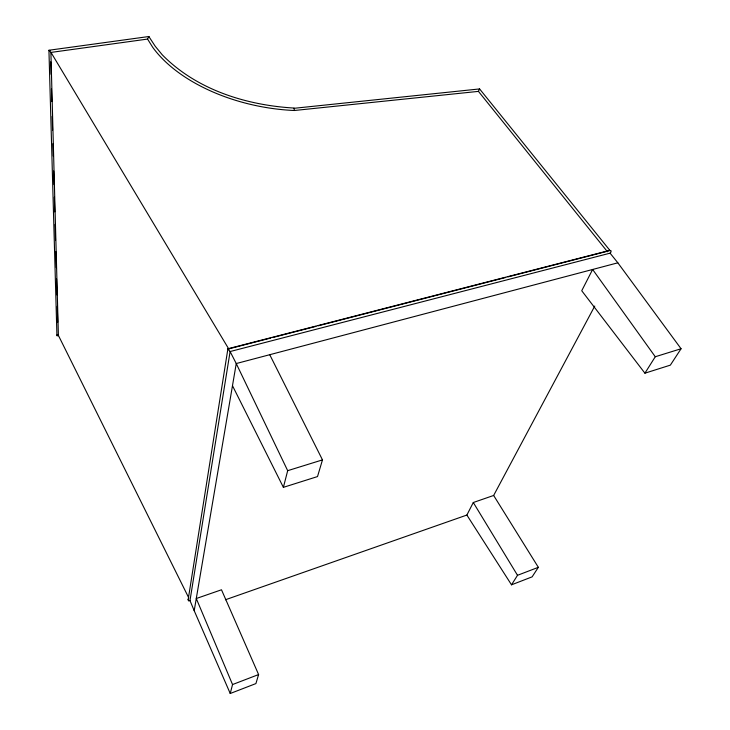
<?xml version="1.0" encoding="UTF-8"?>
<svg xmlns="http://www.w3.org/2000/svg" width="730" height="730" viewBox="0 0 730 730"><rect width="100%" height="100%" fill="white"/><g stroke="black" fill="none" stroke-linecap="round" stroke-linejoin="round"><path stroke-width="1.09" d="M188.139 599.786L188.605 600.909L189.982 600.589L230.114 351.541L610.079 253.164L611.083 251.868L610.992 250.709L609.349 250.472L227.906 348.767L188.139 599.786L188.714 598.636M58.455 335.545L57.095 335.882L57.232 334.504M294.373 110.495A137.888 79.971 10.7 0 1 152.725 47.331L147.57 39.073L148.847 36.518L155.216 46.245L162.243 54.805C196.461 89.735 246.174 105.239 294.026 108.058L294.373 110.495L478.442 91.378L607.47 251.759M230.233 693.5L232.541 684.548L196.279 598.527L221.491 589.785L258.602 674.557L255.911 683.581L230.233 693.5L194.207 610.709L236.246 363.549L230.114 351.541L227.806 348.931M269.744 354.707L322.477 459.891L317.513 476.571L283.386 487.348L287.684 470.677L236.246 363.549L617.845 262.818L681.063 348.748L670.35 365.146L644.909 373.185L581.737 290.741L592.632 269.47L655.275 356.742L644.909 373.185M479.491 89.425L479.555 88.96L478.442 91.378M56.931 335.462L48.937 50.352L50.041 50.68M293.852 108.323L479.601 88.932L609.942 250.463M225.424 599.759L466.871 515.052L473.295 502.514L493.644 495.46L594.767 306.052M466.871 515.052L511.511 584.821L517.515 575.304L538.348 567.32L493.644 495.46M538.348 567.32L532.115 576.864L511.511 584.821M232.541 684.548L258.602 674.557M287.684 470.677L322.477 459.891M655.275 356.742L681.063 348.748M229.859 348.584L270.684 338.063M272.892 337.488L315.926 326.401M318.134 325.826L505.717 277.473M507.925 276.898L607.241 251.302M48.983 50.242L149.011 36.5M48.937 50.352L50.899 52.432L147.57 39.073M228.098 348.703L228.755 348.867M610.079 253.164L617.845 262.818M473.295 502.514L517.515 575.304M50.991 52.423L229.019 349.405M232.478 385.695L283.386 487.348M188.723 597.77L58.053 334.732L58.391 335.554L50.899 52.432M189.982 600.589L194.207 610.709M50.744 61.794L51.082 74.305M51.474 89.087L51.812 101.598M52.204 116.38L52.569 130.031M52.934 143.673L53.272 156.183M53.673 170.966L54.038 184.617M54.367 197.127L54.768 211.91M55.106 224.42L55.526 240.343M55.836 251.713L56.256 267.636M56.566 279.006L56.995 294.929M57.296 306.299L57.725 322.222M607.652 251.476A1.597 0.712 -37 0 1 609.24 250.381A1.597 0.712 -37 0 1 610.015 250.865"/></g></svg>
